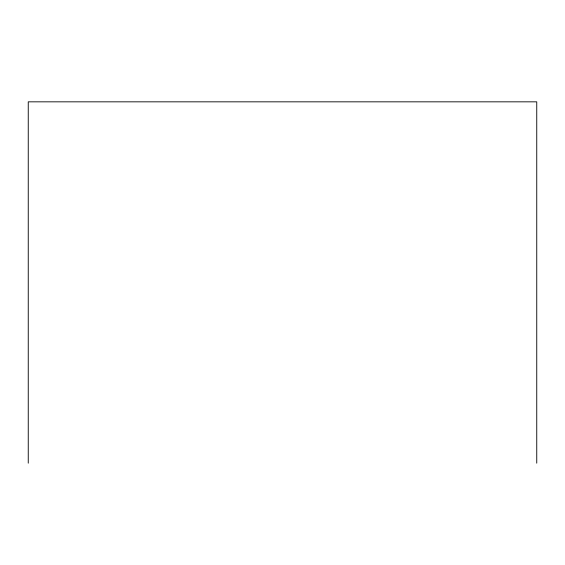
<?xml version="1.0" encoding="UTF-8"?>
<svg xmlns="http://www.w3.org/2000/svg" width="565" height="565" viewBox="0 0 565 565"><rect width="100%" height="100%" fill="white"/><g stroke="black" fill="none" stroke-linecap="round" stroke-linejoin="round"><path stroke-width="0.85" d="M536.75 463.166L536.75 101.834L28.25 101.834L28.25 463.166"/></g></svg>
